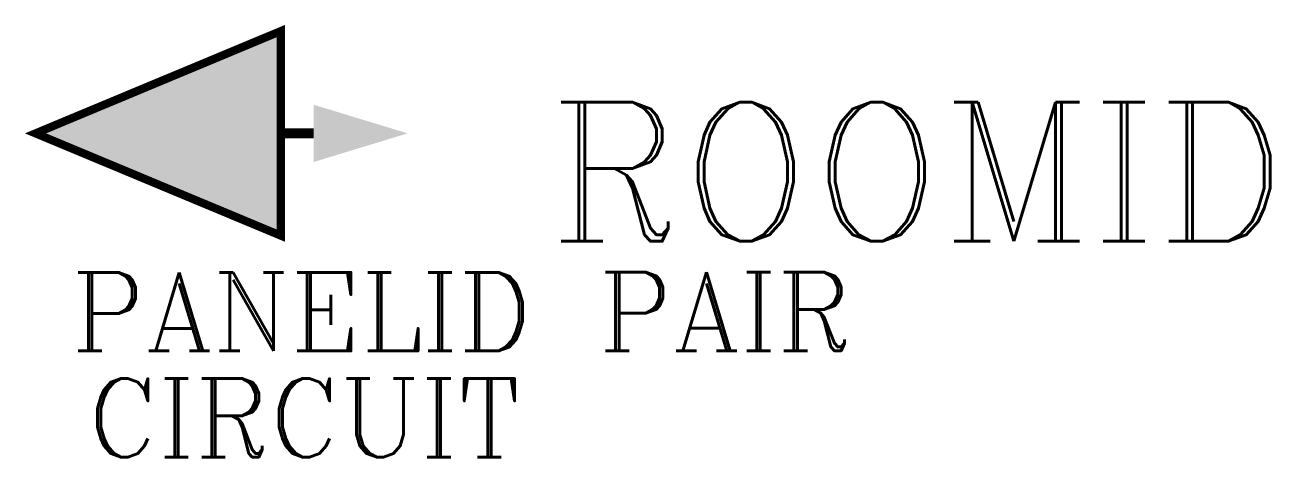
# Model space of a CAD drawing. Header units: inches. Extents: x -0.8 to 94.3, y -24.7 to 8.3.
import ezdxf
from ezdxf.enums import TextEntityAlignment as Align

# ---------------------------------------------------------------- set-up
doc = ezdxf.new("R2010")
doc.units = ezdxf.units.IN
doc.header["$LTSCALE"] = 48
doc.header["$MEASUREMENT"] = 0
doc.styles.add('ROMANC', font='COMPLEX.SHX')
doc.styles.add('WSNotes', font='complex.shx', dxfattribs={"height": 18})

msp = doc.modelspace()

# ---------------------------------------------------------------- hatches: boundary and pattern name
msp.add_hatch(color=256).paths.add_polyline_path([(18.735, 7.815), (-0.015, 0.002), (18.735, -7.81)])
at = {"linetype": 'Continuous'}
msp.add_hatch(color=256, dxfattribs=at).paths.add_polyline_path([(21.235, -2.185), (21.235, 2.19), (28.423, 0.002)])

# ---------------------------------------------------------------- linework, layer by layer
for p, q in [((18.735, -7.81), (18.735, 7.815)), ((-0.015, 0.002), (7.485, 3.127)), ((7.485, -3.123), (-0.015, 0.002))]:
    msp.add_line(p, q, dxfattribs=at)
at = {"linetype": 'Continuous', "const_width": 0.625}
msp.add_lwpolyline([(18.735, -7.81), (-0.015, 0.002), (18.735, 7.815)], close=True, dxfattribs=at)
at = {"linetype": 'Continuous', "const_width": 0.75}
msp.add_lwpolyline([(18.735, 0.002), (21.235, 0.002)], dxfattribs=at)

# ---------------------------------------------------------------- texts
at = {"style": 'WSNotes', "flags": 1}
msp.add_attdef('ROOMID', (39.232, -8.242), '', height=10.625, dxfattribs=at)
at = {"style": 'ROMANC'}
for tag, p in [('PANELID', (20.354, -10.614)), ('CIRCUIT', (20.527, -18.719))]:
    msp.add_attdef(tag, text='', height=6, dxfattribs=at).set_placement(p, align=Align.TOP_CENTER)
msp.add_attdef('PAIR', (43.031, -16.595), '', height=6, dxfattribs=at)

doc.saveas('drawing.dxf')
